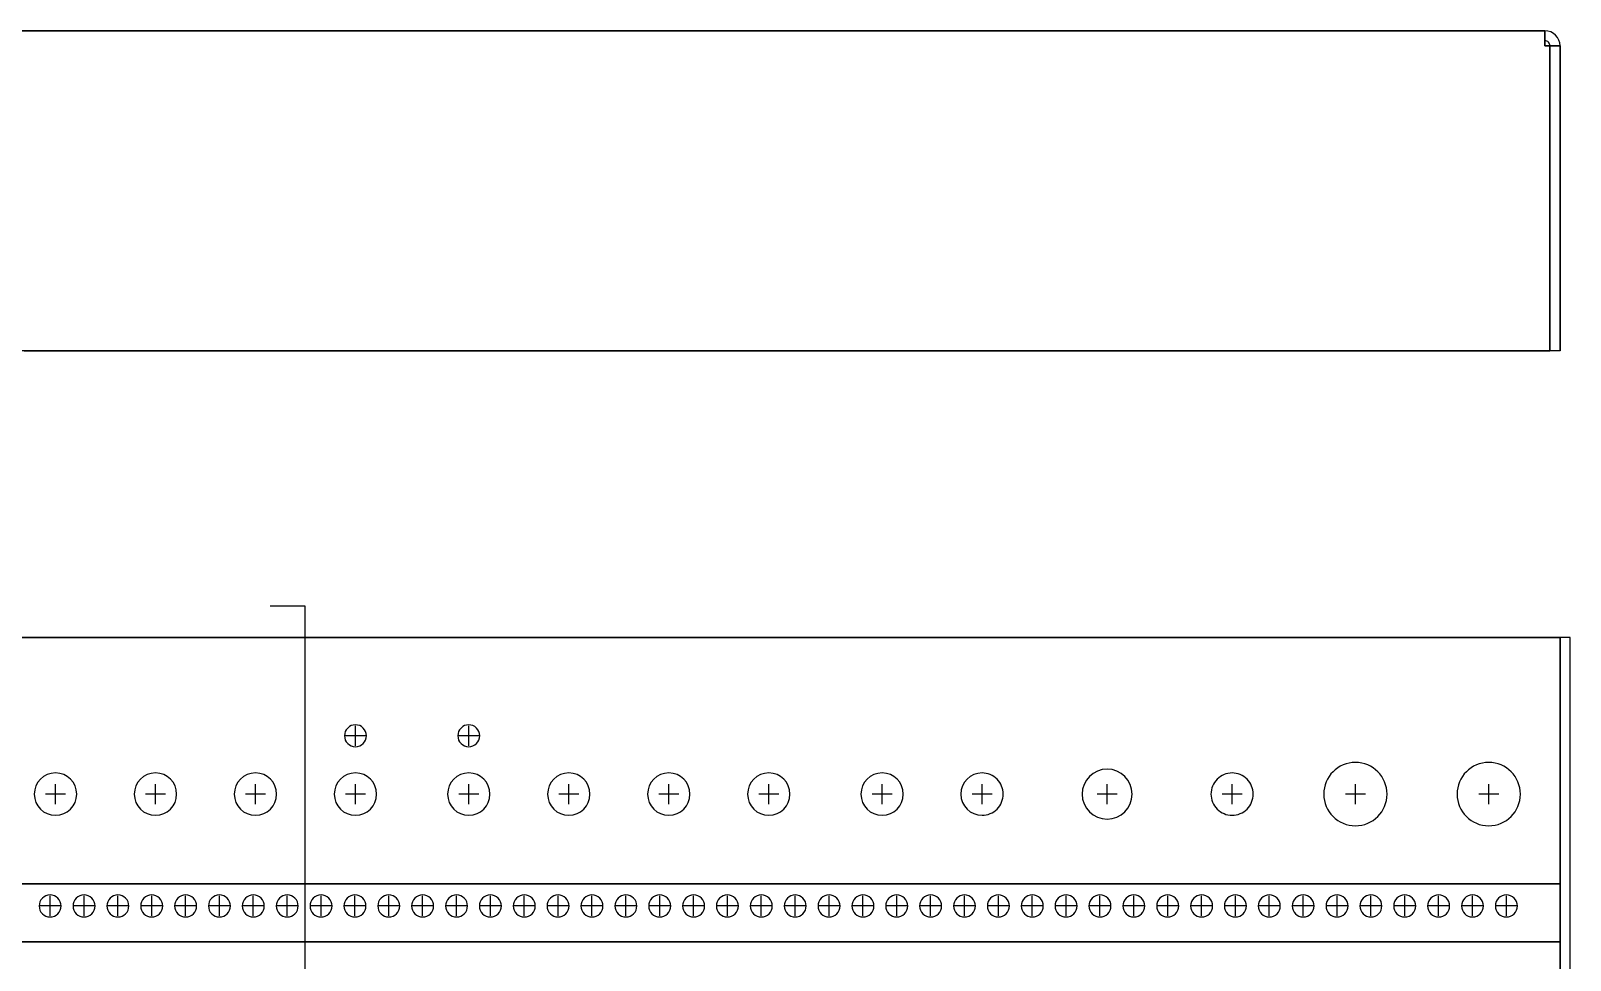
# Model space of a CAD drawing. Header units: millimetres. Extents: x -132 to 387, y -467 to 91.
# Drawn here: x 148.6 to 379.5, y -48.4 to 91 of the extents above; entities that cross this region are included whole.
import ezdxf

# ---------------------------------------------------------------- set-up
doc = ezdxf.new("R2010")
doc.units = ezdxf.units.MM
doc.layers.get('0').update_dxf_attribs({"lineweight": 25})

msp = doc.modelspace()

# ---------------------------------------------------------------- linework, layer by layer
for p, q in [((0.73, 91.01), (375.73, 91.01)), ((375.73, 91.01), (0.73, 91.01)), ((0.73, 91.01), (375.73, 91.01)), ((375.73, 91), (375.73, 91.01)), ((375.73, 91.01), (375.73, 91)), ((375.73, 91.01), (375.73, 88.75)), ((375.73, 90.96), (375.73, 91)), ((375.73, 91), (375.73, 90.96)), ((375.73, 90.89), (375.73, 90.96)), ((375.73, 90.96), (375.73, 90.89)), ((375.73, 90.79), (375.73, 90.89)), ((375.73, 90.89), (375.73, 90.79)), ((375.73, 90.67), (375.73, 90.79)), ((375.73, 90.79), (375.73, 90.67)), ((375.73, 90.52), (375.73, 90.67)), ((375.73, 90.67), (375.73, 90.52)), ((375.73, 90.35), (375.73, 90.52)), ((375.73, 90.52), (375.73, 90.35)), ((375.73, 90.16), (375.73, 90.35)), ((375.73, 90.35), (375.73, 90.16)), ((375.73, 89.96), (375.73, 90.16)), ((375.73, 90.16), (375.73, 89.96)), ((375.73, 89.73), (375.73, 89.96)), ((375.73, 89.96), (375.73, 89.73)), ((375.73, 89.51), (375.73, 89.73)), ((375.73, 89.73), (375.73, 89.51)), ((375.73, 89.51), (375.73, 88.75)), ((375.73, 88.75), (375.73, 89.51)), ((375.73, 88.75), (376.48, 88.75)), ((376.48, 88.75), (375.73, 88.75)), ((376.48, 88.75), (375.73, 88.75)), ((376.48, 45.25), (376.48, 88.75)), ((376.48, 88.75), (376.48, 45.25)), ((376.48, 45.25), (376.48, 88.75)), ((376.48, 45.25), (376.48, 88.75)), ((376.49, 45.25), (376.49, 88.75)), ((376.49, 88.75), (377.99, 88.75)), ((376.49, 88.75), (377.99, 88.75)), ((377.99, 88.75), (376.49, 88.75)), ((376.49, 45.25), (376.49, 88.75)), ((377.99, 88.75), (377.99, 45.25)), ((377.99, 88.75), (377.99, 45.25)), ((377.99, 45.25), (377.99, 88.75)), ((376.48, 43), (376.48, 45.25)), ((376.48, 45.25), (376.48, 43)), ((376.48, 42.99), (376.48, 45.25)), ((376.48, 45.25), (376.48, 42.99)), ((376.49, 43), (376.49, 45.25)), ((376.49, 43), (376.49, 45.25)), ((377.99, 45.25), (377.99, 43)), ((377.99, 45.25), (377.99, 43)), ((377.99, 43), (377.99, 45.25)), ((376.48, 42.99), (-0.02, 42.99)), ((153.94, 42.99), (147.59, 42.99)), ((147.59, 42.99), (153.94, 42.99)), ((162.59, 42.99), (153.94, 42.99)), ((153.94, 42.99), (162.59, 42.99)), ((153.94, 42.99), (162.59, 42.99)), ((168.94, 42.99), (162.59, 42.99)), ((162.59, 42.99), (168.94, 42.99)), ((177.59, 42.99), (168.94, 42.99)), ((168.94, 42.99), (177.59, 42.99)), ((168.94, 42.99), (177.59, 42.99)), ((183.94, 42.99), (177.59, 42.99)), ((177.59, 42.99), (183.94, 42.99)), ((361.02, 42.99), (183.94, 42.99)), ((183.94, 42.99), (361.02, 42.99)), ((183.94, 42.99), (361.02, 42.99)), ((376.48, 43), (361.02, 42.99)), ((361.02, 42.99), (376.48, 42.99)), ((377.99, 43), (376.48, 43)), ((377.99, 43), (376.49, 43)), ((377.99, 43), (376.49, 43)), ((377.99, 43), (376.49, 43)), ((189.76, 4.68), (184.51, 4.68)), ((189.76, -182.7), (189.76, 4.68)), ((378.02, 0), (1.5, 0)), ((1.51, 0), (378.01, 0)), ((1.51, 0), (378.01, 0)), ((378.01, 0), (378.01, -2.26)), ((378.01, 0), (378.01, -2.26)), ((379.52, 0), (378.02, 0)), ((378.02, 0), (378.02, -2.26)), ((378.02, -2.26), (378.02, 0)), ((378.02, -2.25), (378.02, 0)), ((378.02, 0), (378.02, -175.76)), ((379.52, 0), (378.02, 0)), ((379.52, 0), (378.02, 0)), ((378.02, -2.25), (378.02, 0)), ((379.52, -2.25), (379.52, 0)), ((379.52, -2.25), (379.52, 0)), ((379.52, -2.25), (379.52, 0)), ((378.01, -35.26), (378.01, -2.26)), ((378.02, -2.26), (378.01, -35.26)), ((378.01, -2.26), (378.02, -2.26)), ((378.01, -35.26), (378.01, -2.26)), ((378.02, -175.76), (378.02, -2.25)), ((378.02, -2.25), (378.02, -178.02)), ((378.02, -175.77), (378.02, -2.25)), ((378.02, -175.76), (378.02, -2.26)), ((379.52, -175.77), (379.52, -2.25)), ((379.52, -175.77), (379.52, -2.25)), ((379.52, -175.77), (379.52, -2.25)), ((197.3, -16.25), (197.3, -13.25)), ((214.3, -16.25), (214.3, -13.25)), ((198.8, -14.75), (195.8, -14.75)), ((215.8, -14.75), (212.8, -14.75)), ((152.3, -25), (152.3, -22)), ((167.3, -25), (167.3, -22)), ((182.3, -25), (182.3, -22)), ((197.3, -25), (197.3, -22)), ((214.3, -25), (214.3, -22)), ((229.3, -25), (229.3, -22)), ((244.3, -25), (244.3, -22)), ((259.3, -25), (259.3, -22)), ((276.3, -25), (276.3, -22)), ((291.3, -25), (291.3, -22)), ((310.05, -25), (310.05, -22)), ((328.8, -25), (328.8, -22)), ((347.3, -25), (347.3, -22)), ((367.3, -25), (367.3, -22)), ((153.8, -23.5), (150.8, -23.5)), ((168.8, -23.5), (165.8, -23.5)), ((183.8, -23.5), (180.8, -23.5)), ((198.8, -23.5), (195.8, -23.5)), ((215.8, -23.5), (212.8, -23.5)), ((230.8, -23.5), (227.8, -23.5)), ((245.8, -23.5), (242.8, -23.5)), ((260.8, -23.5), (257.8, -23.5)), ((277.8, -23.5), (274.8, -23.5)), ((292.8, -23.5), (289.8, -23.5)), ((311.55, -23.5), (308.55, -23.5)), ((330.3, -23.5), (327.3, -23.5)), ((348.8, -23.5), (345.8, -23.5)), ((368.8, -23.5), (365.8, -23.5)), ((378.01, -35.26), (378.01, -36.97)), ((378.01, -35.26), (378.01, -36.97)), ((378.01, -35.26), (378.01, -36.97)), ((378.01, -36.97), (1.51, -36.97)), ((1.51, -36.97), (378.01, -36.97)), ((378.01, -36.97), (1.51, -36.97)), ((151.5, -41.77), (151.5, -38.77)), ((156.58, -41.77), (156.58, -38.77)), ((161.66, -41.77), (161.66, -38.77)), ((166.74, -41.77), (166.74, -38.77)), ((171.82, -41.77), (171.82, -38.77)), ((176.9, -41.77), (176.9, -38.77)), ((181.98, -41.77), (181.98, -38.77)), ((187.06, -41.77), (187.06, -38.77)), ((192.14, -41.77), (192.14, -38.77)), ((197.22, -41.77), (197.22, -38.77)), ((202.3, -41.77), (202.3, -38.77)), ((207.38, -41.77), (207.38, -38.77)), ((212.46, -41.77), (212.46, -38.77)), ((217.54, -41.77), (217.54, -38.77)), ((222.62, -41.77), (222.62, -38.77)), ((227.7, -41.77), (227.7, -38.77)), ((232.78, -41.77), (232.78, -38.77)), ((237.86, -41.77), (237.86, -38.77)), ((242.94, -41.77), (242.94, -38.77)), ((248.02, -41.77), (248.02, -38.77)), ((253.1, -41.77), (253.1, -38.77)), ((258.18, -41.77), (258.18, -38.77)), ((263.26, -41.77), (263.26, -38.77)), ((268.34, -41.77), (268.34, -38.77)), ((273.42, -41.77), (273.42, -38.77)), ((278.5, -41.77), (278.5, -38.77)), ((283.58, -41.77), (283.58, -38.77)), ((288.66, -41.77), (288.66, -38.77)), ((293.74, -41.77), (293.74, -38.77)), ((298.82, -41.77), (298.82, -38.77)), ((303.9, -41.77), (303.9, -38.77)), ((308.98, -41.77), (308.98, -38.77)), ((314.06, -41.77), (314.06, -38.77)), ((319.14, -41.77), (319.14, -38.77)), ((324.22, -41.77), (324.22, -38.77)), ((329.3, -41.77), (329.3, -38.77)), ((334.38, -41.77), (334.38, -38.77)), ((339.46, -41.77), (339.46, -38.77)), ((344.54, -41.77), (344.54, -38.77)), ((349.62, -41.77), (349.62, -38.77)), ((354.7, -41.77), (354.7, -38.77)), ((359.78, -41.77), (359.78, -38.77)), ((364.86, -41.77), (364.86, -38.77)), ((369.94, -41.77), (369.94, -38.77)), ((378.01, -36.97), (378.01, -37.18)), ((378.01, -36.97), (378.01, -37.18)), ((378.01, -36.97), (378.01, -37.18)), ((378.01, -45.68), (378.01, -37.18)), ((378.01, -37.18), (378.01, -45.68)), ((378.01, -45.68), (378.01, -37.18)), ((153, -40.27), (150, -40.27)), ((158.08, -40.27), (155.08, -40.27)), ((163.16, -40.27), (160.16, -40.27)), ((168.24, -40.27), (165.24, -40.27)), ((173.32, -40.27), (170.32, -40.27)), ((178.4, -40.27), (175.4, -40.27)), ((183.48, -40.27), (180.48, -40.27)), ((188.56, -40.27), (185.56, -40.27)), ((193.64, -40.27), (190.64, -40.27)), ((198.72, -40.27), (195.72, -40.27)), ((203.8, -40.27), (200.8, -40.27)), ((208.88, -40.27), (205.88, -40.27)), ((213.96, -40.27), (210.96, -40.27)), ((219.04, -40.27), (216.04, -40.27)), ((224.12, -40.27), (221.12, -40.27)), ((229.2, -40.27), (226.2, -40.27)), ((234.28, -40.27), (231.28, -40.27)), ((239.36, -40.27), (236.36, -40.27)), ((244.44, -40.27), (241.44, -40.27)), ((249.52, -40.27), (246.52, -40.27)), ((254.6, -40.27), (251.6, -40.27)), ((259.68, -40.27), (256.68, -40.27)), ((264.76, -40.27), (261.76, -40.27)), ((269.84, -40.27), (266.84, -40.27)), ((274.92, -40.27), (271.92, -40.27)), ((280, -40.27), (277, -40.27)), ((285.08, -40.27), (282.08, -40.27)), ((290.16, -40.27), (287.16, -40.27)), ((295.24, -40.27), (292.24, -40.27)), ((300.32, -40.27), (297.32, -40.27)), ((305.4, -40.27), (302.4, -40.27)), ((310.48, -40.27), (307.48, -40.27)), ((315.56, -40.27), (312.56, -40.27)), ((320.64, -40.27), (317.64, -40.27)), ((325.72, -40.27), (322.72, -40.27)), ((330.8, -40.27), (327.8, -40.27)), ((335.88, -40.27), (332.88, -40.27)), ((340.96, -40.27), (337.96, -40.27)), ((346.04, -40.27), (343.04, -40.27)), ((351.12, -40.27), (348.12, -40.27)), ((356.2, -40.27), (353.2, -40.27)), ((361.28, -40.27), (358.28, -40.27)), ((366.36, -40.27), (363.36, -40.27)), ((371.44, -40.27), (368.44, -40.27)), ((1.51, -45.68), (378.01, -45.68)), ((377.26, -45.68), (2.26, -45.68)), ((2.26, -45.68), (377.26, -45.68)), ((377.26, -45.68), (378.01, -45.68)), ((378.01, -45.68), (377.26, -45.68))]:
    msp.add_line(p, q)
for centre, radius, start, end in [((375.73, 88.75), 2.26, 0.0021, 89.9979), ((375.73, 88.75), 2.26, 0.0021, 89.9979), ((375.73, 88.75), 2.26, 0.0021, 89.9979), ((375.73, 88.75), 0.76, 359.989, 90.011), ((375.73, 88.75), 0.76, 359.989, 90.011), ((375.73, 88.75), 0.76, 359.989, 90.011), ((197.3, -14.75), 1.65, 89.9993, 180.0007), ((197.3, -14.75), 1.65, 89.9993, 180.0007), ((197.3, -14.75), 1.65, 359.9993, 90.0007), ((197.3, -14.75), 1.65, 359.9993, 90.0007), ((214.3, -14.75), 1.65, 89.9987, 180.0013), ((214.3, -14.75), 1.65, 89.9987, 180.0013), ((214.3, -14.75), 1.65, 359.9987, 90.0013), ((214.3, -14.75), 1.65, 359.9987, 90.0013), ((197.3, -14.75), 1.65, 179.9993, 270.0007), ((197.3, -14.75), 1.65, 179.9993, 270.0007), ((197.3, -14.75), 1.65, 269.9993, 0.0007), ((197.3, -14.75), 1.65, 269.9993, 0.0007), ((214.3, -14.75), 1.65, 179.9987, 270.0013), ((214.3, -14.75), 1.65, 179.9987, 270.0013), ((214.3, -14.75), 1.65, 269.9987, 0.0013), ((214.3, -14.75), 1.65, 269.9987, 0.0013), ((152.3, -23.5), 3.18, 90.0001, 179.9999), ((152.3, -23.5), 3.18, 90.0001, 179.9999), ((152.3, -23.5), 3.18, 0.0001, 89.9999), ((152.3, -23.5), 3.18, 0.0001, 89.9999), ((167.3, -23.5), 3.18, 90.0001, 179.9999), ((167.3, -23.5), 3.18, 90.0001, 179.9999), ((167.3, -23.5), 3.18, 0.0001, 89.9999), ((167.3, -23.5), 3.18, 0.0001, 89.9999), ((182.3, -23.5), 3.18, 90.0001, 179.9999), ((182.3, -23.5), 3.18, 90.0001, 179.9999), ((182.3, -23.5), 3.18, 0.0001, 89.9999), ((182.3, -23.5), 3.18, 0.0001, 89.9999), ((197.3, -23.5), 3.18, 90.0001, 179.9999), ((197.3, -23.5), 3.18, 90.0001, 179.9999), ((197.3, -23.5), 3.18, 0.0001, 89.9999), ((197.3, -23.5), 3.18, 0.0001, 89.9999), ((214.3, -23.5), 3.18, 90.0001, 179.9999), ((214.3, -23.5), 3.18, 90.0001, 179.9999), ((214.3, -23.5), 3.18, 0.0001, 89.9999), ((214.3, -23.5), 3.18, 0.0001, 89.9999), ((229.3, -23.5), 3.18, 90.0001, 179.9999), ((229.3, -23.5), 3.18, 90.0001, 179.9999), ((229.3, -23.5), 3.18, 0.0001, 89.9999), ((229.3, -23.5), 3.18, 0.0001, 89.9999), ((244.3, -23.5), 3.18, 90.0001, 179.9999), ((244.3, -23.5), 3.18, 90.0001, 179.9999), ((244.3, -23.5), 3.18, 0.0001, 89.9999), ((244.3, -23.5), 3.18, 0.0001, 89.9999), ((259.3, -23.5), 3.18, 90.0001, 179.9999), ((259.3, -23.5), 3.18, 90.0001, 179.9999), ((259.3, -23.5), 3.18, 0.0001, 89.9999), ((259.3, -23.5), 3.18, 0.0001, 89.9999), ((276.3, -23.5), 3.18, 90.0001, 179.9999), ((276.3, -23.5), 3.18, 90.0001, 179.9999), ((276.3, -23.5), 3.18, 0.0001, 89.9999), ((276.3, -23.5), 3.18, 0.0001, 89.9999), ((291.3, -23.5), 3.18, 90.0001, 179.9999), ((291.3, -23.5), 3.18, 90.0001, 179.9999), ((291.3, -23.5), 3.17, 359.9943, 90.0057), ((291.3, -23.5), 3.17, 359.9943, 90.0057), ((310.05, -23.5), 3.75, 90.0003, 179.9997), ((310.05, -23.5), 3.75, 90.0003, 179.9997), ((310.05, -23.5), 3.75, 0.0003, 89.9997), ((310.05, -23.5), 3.75, 0.0003, 89.9997), ((328.8, -23.5), 3.17, 89.9943, 180.0057), ((328.8, -23.5), 3.17, 89.9943, 180.0057), ((328.8, -23.5), 3.17, 359.9943, 90.0057), ((328.8, -23.5), 3.17, 359.9943, 90.0057), ((347.3, -23.5), 4.75, 90.0024, 179.9976), ((347.3, -23.5), 4.75, 90.0024, 179.9976), ((347.3, -23.5), 4.75, 0.0024, 89.9976), ((347.3, -23.5), 4.75, 0.0024, 89.9976), ((367.3, -23.5), 4.75, 90.0024, 179.9976), ((367.3, -23.5), 4.75, 90.0024, 179.9976), ((367.3, -23.5), 4.75, 0.0024, 89.9976), ((367.3, -23.5), 4.75, 0.0024, 89.9976), ((152.3, -23.5), 3.18, 180.0001, 269.9999), ((152.3, -23.5), 3.18, 180.0001, 269.9999), ((152.3, -23.5), 3.18, 270.0001, 359.9999), ((152.3, -23.5), 3.18, 270.0001, 359.9999), ((167.3, -23.5), 3.18, 180.0001, 269.9999), ((167.3, -23.5), 3.18, 180.0001, 269.9999), ((167.3, -23.5), 3.18, 270.0001, 359.9999), ((167.3, -23.5), 3.18, 270.0001, 359.9999), ((182.3, -23.5), 3.18, 180.0001, 269.9999), ((182.3, -23.5), 3.18, 180.0001, 269.9999), ((182.3, -23.5), 3.18, 270.0001, 359.9999), ((182.3, -23.5), 3.18, 270.0001, 359.9999), ((197.3, -23.5), 3.18, 180.0001, 269.9999), ((197.3, -23.5), 3.18, 180.0001, 269.9999), ((197.3, -23.5), 3.18, 270.0001, 359.9999), ((197.3, -23.5), 3.18, 270.0001, 359.9999), ((214.3, -23.5), 3.18, 180.0001, 269.9999), ((214.3, -23.5), 3.18, 180.0001, 269.9999), ((214.3, -23.5), 3.18, 270.0001, 359.9999), ((214.3, -23.5), 3.18, 270.0001, 359.9999), ((229.3, -23.5), 3.18, 180.0001, 269.9999), ((229.3, -23.5), 3.18, 180.0001, 269.9999), ((229.3, -23.5), 3.18, 270.0001, 359.9999), ((229.3, -23.5), 3.18, 270.0001, 359.9999), ((244.3, -23.5), 3.18, 180.0001, 269.9999), ((244.3, -23.5), 3.18, 180.0001, 269.9999), ((244.3, -23.5), 3.18, 270.0001, 359.9999), ((244.3, -23.5), 3.18, 270.0001, 359.9999), ((259.3, -23.5), 3.18, 180.0001, 269.9999), ((259.3, -23.5), 3.18, 180.0001, 269.9999), ((259.3, -23.5), 3.18, 270.0001, 359.9999), ((259.3, -23.5), 3.18, 270.0001, 359.9999), ((276.3, -23.5), 3.18, 180.0001, 269.9999), ((276.3, -23.5), 3.18, 180.0001, 269.9999), ((276.3, -23.5), 3.18, 270.0001, 359.9999), ((276.3, -23.5), 3.18, 270.0001, 359.9999), ((291.3, -23.5), 3.18, 180.0001, 269.9999), ((291.3, -23.5), 3.18, 180.0001, 269.9999), ((291.3, -23.5), 3.17, 269.9943, 0.0057), ((291.3, -23.5), 3.17, 269.9943, 0.0057), ((310.05, -23.5), 3.75, 180.0003, 269.9997), ((310.05, -23.5), 3.75, 180.0003, 269.9997), ((310.05, -23.5), 3.75, 270.0003, 359.9997), ((310.05, -23.5), 3.75, 270.0003, 359.9997), ((328.8, -23.5), 3.17, 179.9943, 270.0057), ((328.8, -23.5), 3.17, 179.9943, 270.0057), ((328.8, -23.5), 3.17, 269.9943, 0.0057), ((328.8, -23.5), 3.17, 269.9943, 0.0057), ((347.3, -23.5), 4.75, 180.0024, 269.9976), ((347.3, -23.5), 4.75, 180.0024, 269.9976), ((347.3, -23.5), 4.75, 270.0024, 359.9976), ((347.3, -23.5), 4.75, 270.0024, 359.9976), ((367.3, -23.5), 4.75, 180.0024, 269.9976), ((367.3, -23.5), 4.75, 180.0024, 269.9976), ((367.3, -23.5), 4.75, 270.0024, 359.9976), ((367.3, -23.5), 4.75, 270.0024, 359.9976), ((151.5, -40.27), 1.65, 89.9987, 180.0013), ((151.5, -40.27), 1.65, 89.9987, 180.0013), ((151.5, -40.27), 1.65, 359.9987, 90.0013), ((151.5, -40.27), 1.65, 359.9987, 90.0013), ((156.58, -40.27), 1.65, 89.9987, 180.0013), ((156.58, -40.27), 1.65, 89.9987, 180.0013), ((156.58, -40.27), 1.65, 359.9987, 90.0013), ((156.58, -40.27), 1.65, 359.9987, 90.0013), ((161.66, -40.27), 1.65, 89.9987, 180.0013), ((161.66, -40.27), 1.65, 89.9987, 180.0013), ((161.66, -40.27), 1.65, 359.9987, 90.0013), ((161.66, -40.27), 1.65, 359.9987, 90.0013), ((166.74, -40.27), 1.65, 89.9987, 180.0013), ((166.74, -40.27), 1.65, 89.9987, 180.0013), ((166.74, -40.27), 1.65, 359.9987, 90.0013), ((166.74, -40.27), 1.65, 359.9987, 90.0013), ((171.82, -40.27), 1.65, 89.9987, 180.0013), ((171.82, -40.27), 1.65, 89.9987, 180.0013), ((171.82, -40.27), 1.65, 359.9987, 90.0013), ((171.82, -40.27), 1.65, 359.9987, 90.0013), ((176.9, -40.27), 1.65, 89.9987, 180.0013), ((176.9, -40.27), 1.65, 89.9987, 180.0013), ((176.9, -40.27), 1.65, 359.9987, 90.0013), ((176.9, -40.27), 1.65, 359.9987, 90.0013), ((181.98, -40.27), 1.65, 89.9993, 180.0007), ((181.98, -40.27), 1.65, 89.9993, 180.0007), ((181.98, -40.27), 1.65, 359.9993, 90.0007), ((181.98, -40.27), 1.65, 359.9993, 90.0007), ((187.06, -40.27), 1.65, 89.9993, 180.0007), ((187.06, -40.27), 1.65, 89.9993, 180.0007), ((187.06, -40.27), 1.65, 359.9993, 90.0007), ((187.06, -40.27), 1.65, 359.9993, 90.0007), ((192.14, -40.27), 1.65, 89.9993, 180.0007), ((192.14, -40.27), 1.65, 89.9993, 180.0007), ((192.14, -40.27), 1.65, 359.9993, 90.0007), ((192.14, -40.27), 1.65, 359.9993, 90.0007), ((197.22, -40.27), 1.65, 89.9993, 180.0007), ((197.22, -40.27), 1.65, 89.9993, 180.0007), ((197.22, -40.27), 1.65, 359.9993, 90.0007), ((197.22, -40.27), 1.65, 359.9993, 90.0007), ((202.3, -40.27), 1.65, 89.9987, 180.0013), ((202.3, -40.27), 1.65, 89.9987, 180.0013), ((202.3, -40.27), 1.65, 359.9987, 90.0013), ((202.3, -40.27), 1.65, 359.9987, 90.0013), ((207.38, -40.27), 1.65, 89.9987, 180.0013), ((207.38, -40.27), 1.65, 89.9987, 180.0013), ((207.38, -40.27), 1.65, 359.9987, 90.0013), ((207.38, -40.27), 1.65, 359.9987, 90.0013), ((212.46, -40.27), 1.65, 89.9987, 180.0013), ((212.46, -40.27), 1.65, 89.9987, 180.0013), ((212.46, -40.27), 1.65, 359.9987, 90.0013), ((212.46, -40.27), 1.65, 359.9987, 90.0013), ((217.54, -40.27), 1.65, 89.9987, 180.0013), ((217.54, -40.27), 1.65, 89.9987, 180.0013), ((217.54, -40.27), 1.65, 359.9987, 90.0013), ((217.54, -40.27), 1.65, 359.9987, 90.0013), ((222.62, -40.27), 1.65, 89.9987, 180.0013), ((222.62, -40.27), 1.65, 89.9987, 180.0013), ((222.62, -40.27), 1.65, 359.9987, 90.0013), ((222.62, -40.27), 1.65, 359.9987, 90.0013), ((227.7, -40.27), 1.65, 89.9987, 180.0013), ((227.7, -40.27), 1.65, 89.9987, 180.0013), ((227.7, -40.27), 1.65, 359.9987, 90.0013), ((227.7, -40.27), 1.65, 359.9987, 90.0013), ((232.78, -40.27), 1.65, 89.9987, 180.0013), ((232.78, -40.27), 1.65, 89.9987, 180.0013), ((232.78, -40.27), 1.65, 359.9987, 90.0013), ((232.78, -40.27), 1.65, 359.9987, 90.0013), ((237.86, -40.27), 1.65, 89.9987, 180.0013), ((237.86, -40.27), 1.65, 89.9987, 180.0013), ((237.86, -40.27), 1.65, 359.9987, 90.0013), ((237.86, -40.27), 1.65, 359.9987, 90.0013), ((242.94, -40.27), 1.65, 89.9987, 180.0013), ((242.94, -40.27), 1.65, 89.9987, 180.0013), ((242.94, -40.27), 1.65, 359.9987, 90.0013), ((242.94, -40.27), 1.65, 359.9987, 90.0013), ((248.02, -40.27), 1.65, 89.9987, 180.0013), ((248.02, -40.27), 1.65, 89.9987, 180.0013), ((248.02, -40.27), 1.65, 359.9987, 90.0013), ((248.02, -40.27), 1.65, 359.9987, 90.0013), ((253.1, -40.27), 1.65, 89.9987, 180.0013), ((253.1, -40.27), 1.65, 89.9987, 180.0013), ((253.1, -40.27), 1.65, 359.9987, 90.0013), ((253.1, -40.27), 1.65, 359.9987, 90.0013), ((258.18, -40.27), 1.65, 89.9987, 180.0013), ((258.18, -40.27), 1.65, 89.9987, 180.0013), ((258.18, -40.27), 1.65, 359.9987, 90.0013), ((258.18, -40.27), 1.65, 359.9987, 90.0013), ((263.26, -40.27), 1.65, 89.9987, 180.0013), ((263.26, -40.27), 1.65, 89.9987, 180.0013), ((263.26, -40.27), 1.65, 359.9987, 90.0013), ((263.26, -40.27), 1.65, 359.9987, 90.0013), ((268.34, -40.27), 1.65, 89.9987, 180.0013), ((268.34, -40.27), 1.65, 89.9987, 180.0013), ((268.34, -40.27), 1.65, 359.9987, 90.0013), ((268.34, -40.27), 1.65, 359.9987, 90.0013), ((273.42, -40.27), 1.65, 89.9987, 180.0013), ((273.42, -40.27), 1.65, 89.9987, 180.0013), ((273.42, -40.27), 1.65, 359.9987, 90.0013), ((273.42, -40.27), 1.65, 359.9987, 90.0013), ((278.5, -40.27), 1.65, 89.9987, 180.0013), ((278.5, -40.27), 1.65, 89.9987, 180.0013), ((278.5, -40.27), 1.65, 359.9987, 90.0013), ((278.5, -40.27), 1.65, 359.9987, 90.0013), ((283.58, -40.27), 1.65, 89.9987, 180.0013), ((283.58, -40.27), 1.65, 89.9987, 180.0013), ((283.58, -40.27), 1.65, 359.9987, 90.0013), ((283.58, -40.27), 1.65, 359.9987, 90.0013), ((288.66, -40.27), 1.65, 89.9987, 180.0013), ((288.66, -40.27), 1.65, 89.9987, 180.0013), ((288.66, -40.27), 1.65, 359.9987, 90.0013), ((288.66, -40.27), 1.65, 359.9987, 90.0013), ((293.74, -40.27), 1.65, 90.0053, 179.9947), ((293.74, -40.27), 1.65, 90.0053, 179.9947), ((293.74, -40.27), 1.65, 0.0053, 89.9947), ((293.74, -40.27), 1.65, 0.0053, 89.9947), ((298.82, -40.27), 1.65, 90.0053, 179.9947), ((298.82, -40.27), 1.65, 90.0053, 179.9947), ((298.82, -40.27), 1.65, 0.0053, 89.9947), ((298.82, -40.27), 1.65, 0.0053, 89.9947), ((303.9, -40.27), 1.65, 90.0053, 179.9947), ((303.9, -40.27), 1.65, 90.0053, 179.9947), ((303.9, -40.27), 1.65, 0.0053, 89.9947), ((303.9, -40.27), 1.65, 0.0053, 89.9947), ((308.98, -40.27), 1.65, 90.0053, 179.9947), ((308.98, -40.27), 1.65, 90.0053, 179.9947), ((308.98, -40.27), 1.65, 0.0053, 89.9947), ((308.98, -40.27), 1.65, 0.0053, 89.9947), ((314.06, -40.27), 1.65, 90.0053, 179.9947), ((314.06, -40.27), 1.65, 90.0053, 179.9947), ((314.06, -40.27), 1.65, 0.0053, 89.9947), ((314.06, -40.27), 1.65, 0.0053, 89.9947), ((319.14, -40.27), 1.65, 90.0053, 179.9947), ((319.14, -40.27), 1.65, 90.0053, 179.9947), ((319.14, -40.27), 1.65, 0.0053, 89.9947), ((319.14, -40.27), 1.65, 0.0053, 89.9947), ((324.22, -40.27), 1.65, 90.0053, 179.9947), ((324.22, -40.27), 1.65, 90.0053, 179.9947), ((324.22, -40.27), 1.65, 0.0053, 89.9947), ((324.22, -40.27), 1.65, 0.0053, 89.9947), ((329.3, -40.27), 1.65, 90.0053, 179.9947), ((329.3, -40.27), 1.65, 90.0053, 179.9947), ((329.3, -40.27), 1.65, 0.0053, 89.9947), ((329.3, -40.27), 1.65, 0.0053, 89.9947), ((334.38, -40.27), 1.65, 90.0053, 179.9947), ((334.38, -40.27), 1.65, 90.0053, 179.9947), ((334.38, -40.27), 1.65, 0.0053, 89.9947), ((334.38, -40.27), 1.65, 0.0053, 89.9947), ((339.46, -40.27), 1.65, 90.0053, 179.9947), ((339.46, -40.27), 1.65, 90.0053, 179.9947), ((339.46, -40.27), 1.65, 0.0053, 89.9947), ((339.46, -40.27), 1.65, 0.0053, 89.9947), ((344.54, -40.27), 1.65, 90.0053, 179.9947), ((344.54, -40.27), 1.65, 90.0053, 179.9947), ((344.54, -40.27), 1.65, 0.0053, 89.9947), ((344.54, -40.27), 1.65, 0.0053, 89.9947), ((349.62, -40.27), 1.65, 90.0053, 179.9947), ((349.62, -40.27), 1.65, 90.0053, 179.9947), ((349.62, -40.27), 1.65, 0.0053, 89.9947), ((349.62, -40.27), 1.65, 0.0053, 89.9947), ((354.7, -40.27), 1.65, 90.0053, 179.9947), ((354.7, -40.27), 1.65, 90.0053, 179.9947), ((354.7, -40.27), 1.65, 0.0053, 89.9947), ((354.7, -40.27), 1.65, 0.0053, 89.9947), ((359.78, -40.27), 1.65, 90.0053, 179.9947), ((359.78, -40.27), 1.65, 90.0053, 179.9947), ((359.78, -40.27), 1.65, 0.0053, 89.9947), ((359.78, -40.27), 1.65, 0.0053, 89.9947), ((364.86, -40.27), 1.65, 90.0053, 179.9947), ((364.86, -40.27), 1.65, 90.0053, 179.9947), ((364.86, -40.27), 1.65, 0.0053, 89.9947), ((364.86, -40.27), 1.65, 0.0053, 89.9947), ((369.94, -40.27), 1.65, 90.0053, 179.9947), ((369.94, -40.27), 1.65, 90.0053, 179.9947), ((369.94, -40.27), 1.65, 0.0053, 89.9947), ((369.94, -40.27), 1.65, 0.0053, 89.9947), ((151.5, -40.27), 1.65, 179.9987, 270.0013), ((151.5, -40.27), 1.65, 179.9987, 270.0013), ((151.5, -40.27), 1.65, 269.9987, 0.0013), ((151.5, -40.27), 1.65, 269.9987, 0.0013), ((156.58, -40.27), 1.65, 179.9987, 270.0013), ((156.58, -40.27), 1.65, 179.9987, 270.0013), ((156.58, -40.27), 1.65, 269.9987, 0.0013), ((156.58, -40.27), 1.65, 269.9987, 0.0013), ((161.66, -40.27), 1.65, 179.9987, 270.0013), ((161.66, -40.27), 1.65, 179.9987, 270.0013), ((161.66, -40.27), 1.65, 269.9987, 0.0013), ((161.66, -40.27), 1.65, 269.9987, 0.0013), ((166.74, -40.27), 1.65, 179.9987, 270.0013), ((166.74, -40.27), 1.65, 179.9987, 270.0013), ((166.74, -40.27), 1.65, 269.9987, 0.0013), ((166.74, -40.27), 1.65, 269.9987, 0.0013), ((171.82, -40.27), 1.65, 179.9987, 270.0013), ((171.82, -40.27), 1.65, 179.9987, 270.0013), ((171.82, -40.27), 1.65, 269.9987, 0.0013), ((171.82, -40.27), 1.65, 269.9987, 0.0013), ((176.9, -40.27), 1.65, 179.9987, 270.0013), ((176.9, -40.27), 1.65, 179.9987, 270.0013), ((176.9, -40.27), 1.65, 269.9987, 0.0013), ((176.9, -40.27), 1.65, 269.9987, 0.0013), ((181.98, -40.27), 1.65, 179.9993, 270.0007), ((181.98, -40.27), 1.65, 179.9993, 270.0007), ((181.98, -40.27), 1.65, 269.9993, 0.0007), ((181.98, -40.27), 1.65, 269.9993, 0.0007), ((187.06, -40.27), 1.65, 179.9993, 270.0007), ((187.06, -40.27), 1.65, 179.9993, 270.0007), ((187.06, -40.27), 1.65, 269.9993, 0.0007), ((187.06, -40.27), 1.65, 269.9993, 0.0007), ((192.14, -40.27), 1.65, 179.9993, 270.0007), ((192.14, -40.27), 1.65, 179.9993, 270.0007), ((192.14, -40.27), 1.65, 269.9993, 0.0007), ((192.14, -40.27), 1.65, 269.9993, 0.0007), ((197.22, -40.27), 1.65, 179.9993, 270.0007), ((197.22, -40.27), 1.65, 179.9993, 270.0007), ((197.22, -40.27), 1.65, 269.9993, 0.0007), ((197.22, -40.27), 1.65, 269.9993, 0.0007), ((202.3, -40.27), 1.65, 179.9987, 270.0013), ((202.3, -40.27), 1.65, 179.9987, 270.0013), ((202.3, -40.27), 1.65, 269.9987, 0.0013), ((202.3, -40.27), 1.65, 269.9987, 0.0013), ((207.38, -40.27), 1.65, 179.9987, 270.0013), ((207.38, -40.27), 1.65, 179.9987, 270.0013), ((207.38, -40.27), 1.65, 269.9987, 0.0013), ((207.38, -40.27), 1.65, 269.9987, 0.0013), ((212.46, -40.27), 1.65, 179.9987, 270.0013), ((212.46, -40.27), 1.65, 179.9987, 270.0013), ((212.46, -40.27), 1.65, 269.9987, 0.0013), ((212.46, -40.27), 1.65, 269.9987, 0.0013), ((217.54, -40.27), 1.65, 179.9987, 270.0013), ((217.54, -40.27), 1.65, 179.9987, 270.0013), ((217.54, -40.27), 1.65, 269.9987, 0.0013), ((217.54, -40.27), 1.65, 269.9987, 0.0013), ((222.62, -40.27), 1.65, 179.9987, 270.0013), ((222.62, -40.27), 1.65, 179.9987, 270.0013), ((222.62, -40.27), 1.65, 269.9987, 0.0013), ((222.62, -40.27), 1.65, 269.9987, 0.0013), ((227.7, -40.27), 1.65, 179.9987, 270.0013), ((227.7, -40.27), 1.65, 179.9987, 270.0013), ((227.7, -40.27), 1.65, 269.9987, 0.0013), ((227.7, -40.27), 1.65, 269.9987, 0.0013), ((232.78, -40.27), 1.65, 179.9987, 270.0013), ((232.78, -40.27), 1.65, 179.9987, 270.0013), ((232.78, -40.27), 1.65, 269.9987, 0.0013), ((232.78, -40.27), 1.65, 269.9987, 0.0013), ((237.86, -40.27), 1.65, 179.9987, 270.0013), ((237.86, -40.27), 1.65, 179.9987, 270.0013), ((237.86, -40.27), 1.65, 269.9987, 0.0013), ((237.86, -40.27), 1.65, 269.9987, 0.0013), ((242.94, -40.27), 1.65, 179.9987, 270.0013), ((242.94, -40.27), 1.65, 179.9987, 270.0013), ((242.94, -40.27), 1.65, 269.9987, 0.0013), ((242.94, -40.27), 1.65, 269.9987, 0.0013), ((248.02, -40.27), 1.65, 179.9987, 270.0013), ((248.02, -40.27), 1.65, 179.9987, 270.0013), ((248.02, -40.27), 1.65, 269.9987, 0.0013), ((248.02, -40.27), 1.65, 269.9987, 0.0013), ((253.1, -40.27), 1.65, 179.9987, 270.0013), ((253.1, -40.27), 1.65, 179.9987, 270.0013), ((253.1, -40.27), 1.65, 269.9987, 0.0013), ((253.1, -40.27), 1.65, 269.9987, 0.0013), ((258.18, -40.27), 1.65, 179.9987, 270.0013), ((258.18, -40.27), 1.65, 179.9987, 270.0013), ((258.18, -40.27), 1.65, 269.9987, 0.0013), ((258.18, -40.27), 1.65, 269.9987, 0.0013), ((263.26, -40.27), 1.65, 179.9987, 270.0013), ((263.26, -40.27), 1.65, 179.9987, 270.0013), ((263.26, -40.27), 1.65, 269.9987, 0.0013), ((263.26, -40.27), 1.65, 269.9987, 0.0013), ((268.34, -40.27), 1.65, 179.9987, 270.0013), ((268.34, -40.27), 1.65, 179.9987, 270.0013), ((268.34, -40.27), 1.65, 269.9987, 0.0013), ((268.34, -40.27), 1.65, 269.9987, 0.0013), ((273.42, -40.27), 1.65, 179.9987, 270.0013), ((273.42, -40.27), 1.65, 179.9987, 270.0013), ((273.42, -40.27), 1.65, 269.9987, 0.0013), ((273.42, -40.27), 1.65, 269.9987, 0.0013), ((278.5, -40.27), 1.65, 179.9987, 270.0013), ((278.5, -40.27), 1.65, 179.9987, 270.0013), ((278.5, -40.27), 1.65, 269.9987, 0.0013), ((278.5, -40.27), 1.65, 269.9987, 0.0013), ((283.58, -40.27), 1.65, 179.9987, 270.0013), ((283.58, -40.27), 1.65, 179.9987, 270.0013), ((283.58, -40.27), 1.65, 269.9987, 0.0013), ((283.58, -40.27), 1.65, 269.9987, 0.0013), ((288.66, -40.27), 1.65, 179.9987, 270.0013), ((288.66, -40.27), 1.65, 179.9987, 270.0013), ((288.66, -40.27), 1.65, 269.9987, 0.0013), ((288.66, -40.27), 1.65, 269.9987, 0.0013), ((293.74, -40.27), 1.65, 180.0053, 269.9947), ((293.74, -40.27), 1.65, 180.0053, 269.9947), ((293.74, -40.27), 1.65, 270.0053, 359.9947), ((293.74, -40.27), 1.65, 270.0053, 359.9947), ((298.82, -40.27), 1.65, 180.0053, 269.9947), ((298.82, -40.27), 1.65, 180.0053, 269.9947), ((298.82, -40.27), 1.65, 270.0053, 359.9947), ((298.82, -40.27), 1.65, 270.0053, 359.9947), ((303.9, -40.27), 1.65, 180.0053, 269.9947), ((303.9, -40.27), 1.65, 180.0053, 269.9947), ((303.9, -40.27), 1.65, 270.0053, 359.9947), ((303.9, -40.27), 1.65, 270.0053, 359.9947), ((308.98, -40.27), 1.65, 180.0053, 269.9947), ((308.98, -40.27), 1.65, 180.0053, 269.9947), ((308.98, -40.27), 1.65, 270.0053, 359.9947), ((308.98, -40.27), 1.65, 270.0053, 359.9947), ((314.06, -40.27), 1.65, 180.0053, 269.9947), ((314.06, -40.27), 1.65, 180.0053, 269.9947), ((314.06, -40.27), 1.65, 270.0053, 359.9947), ((314.06, -40.27), 1.65, 270.0053, 359.9947), ((319.14, -40.27), 1.65, 180.0053, 269.9947), ((319.14, -40.27), 1.65, 180.0053, 269.9947), ((319.14, -40.27), 1.65, 270.0053, 359.9947), ((319.14, -40.27), 1.65, 270.0053, 359.9947), ((324.22, -40.27), 1.65, 180.0053, 269.9947), ((324.22, -40.27), 1.65, 180.0053, 269.9947), ((324.22, -40.27), 1.65, 270.0053, 359.9947), ((324.22, -40.27), 1.65, 270.0053, 359.9947), ((329.3, -40.27), 1.65, 180.0053, 269.9947), ((329.3, -40.27), 1.65, 180.0053, 269.9947), ((329.3, -40.27), 1.65, 270.0053, 359.9947), ((329.3, -40.27), 1.65, 270.0053, 359.9947), ((334.38, -40.27), 1.65, 180.0053, 269.9947), ((334.38, -40.27), 1.65, 180.0053, 269.9947), ((334.38, -40.27), 1.65, 270.0053, 359.9947), ((334.38, -40.27), 1.65, 270.0053, 359.9947), ((339.46, -40.27), 1.65, 180.0053, 269.9947), ((339.46, -40.27), 1.65, 180.0053, 269.9947), ((339.46, -40.27), 1.65, 270.0053, 359.9947), ((339.46, -40.27), 1.65, 270.0053, 359.9947), ((344.54, -40.27), 1.65, 180.0053, 269.9947), ((344.54, -40.27), 1.65, 180.0053, 269.9947), ((344.54, -40.27), 1.65, 270.0053, 359.9947), ((344.54, -40.27), 1.65, 270.0053, 359.9947), ((349.62, -40.27), 1.65, 180.0053, 269.9947), ((349.62, -40.27), 1.65, 180.0053, 269.9947), ((349.62, -40.27), 1.65, 270.0053, 359.9947), ((349.62, -40.27), 1.65, 270.0053, 359.9947), ((354.7, -40.27), 1.65, 180.0053, 269.9947), ((354.7, -40.27), 1.65, 180.0053, 269.9947), ((354.7, -40.27), 1.65, 270.0053, 359.9947), ((354.7, -40.27), 1.65, 270.0053, 359.9947), ((359.78, -40.27), 1.65, 180.0053, 269.9947), ((359.78, -40.27), 1.65, 180.0053, 269.9947), ((359.78, -40.27), 1.65, 270.0053, 359.9947), ((359.78, -40.27), 1.65, 270.0053, 359.9947), ((364.86, -40.27), 1.65, 180.0053, 269.9947), ((364.86, -40.27), 1.65, 180.0053, 269.9947), ((364.86, -40.27), 1.65, 270.0053, 359.9947), ((364.86, -40.27), 1.65, 270.0053, 359.9947), ((369.94, -40.27), 1.65, 180.0053, 269.9947), ((369.94, -40.27), 1.65, 180.0053, 269.9947), ((369.94, -40.27), 1.65, 270.0053, 359.9947), ((369.94, -40.27), 1.65, 270.0053, 359.9947)]:
    msp.add_arc(centre, radius, start, end)

doc.saveas('drawing.dxf')
